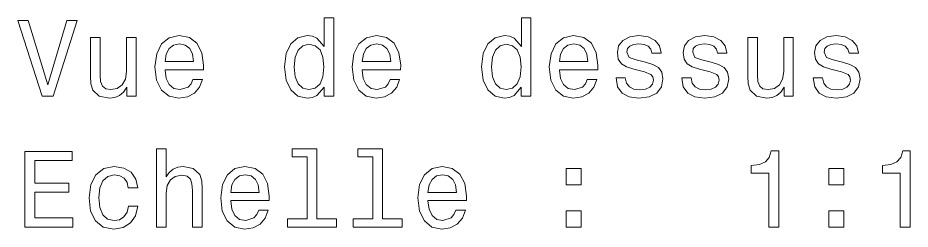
# Model space of a CAD drawing. Extents: x 303 to 976, y 15 to 673.
# Drawn here: x 598.13 to 639.35, y 14.72 to 24.49 of the extents above; entities that cross this region are included whole.
import ezdxf

# ---------------------------------------------------------------- set-up
doc = ezdxf.new("R2010")
doc.units = 0

msp = doc.modelspace()

# ---------------------------------------------------------------- linework, layer by layer
at = {"color": 7, "lineweight": 13}
for points in [[(600.392, 24.371), (599.514, 21.391), (598.612, 24.371), (598.132, 24.371), (599.262, 20.866), (599.766, 20.866), (600.871, 24.371)], [(612.279, 21.285), (612.279, 20.866), (612.722, 20.866), (612.722, 24.487), (612.284, 24.487), (612.284, 23.161), (611.946, 23.544), (611.739, 23.635), (611.502, 23.67), (611.073, 23.569), (610.74, 23.287), (610.524, 22.833), (610.448, 22.223), (610.524, 21.613), (610.74, 21.154), (611.073, 20.866), (611.502, 20.77), (611.739, 20.806), (611.951, 20.896)], [(621.387, 21.285), (621.387, 20.866), (621.831, 20.866), (621.831, 24.487), (621.392, 24.487), (621.392, 23.161), (621.054, 23.544), (620.847, 23.635), (620.61, 23.67), (620.181, 23.569), (619.849, 23.287), (619.632, 22.833), (619.556, 22.223), (619.632, 21.613), (619.849, 21.154), (620.181, 20.866), (620.61, 20.77), (620.847, 20.806), (621.059, 20.896)], [(603.594, 23.574), (603.15, 23.574), (603.15, 22.011), (603.1, 21.648), (602.954, 21.386), (602.727, 21.224), (602.429, 21.174), (602.192, 21.214), (602.041, 21.335), (601.955, 21.542), (601.935, 21.835), (601.935, 23.574), (601.491, 23.574), (601.491, 21.794), (601.506, 21.436), (601.602, 21.139), (601.895, 20.866), (602.364, 20.77), (602.616, 20.806), (602.833, 20.896), (603.019, 21.053), (603.171, 21.28), (603.171, 20.866), (603.594, 20.866)], [(604.931, 22.092), (606.706, 22.092), (606.711, 22.298), (606.63, 22.878), (606.408, 23.312), (606.055, 23.574), (605.586, 23.67), (605.127, 23.569), (604.774, 23.287), (604.547, 22.828), (604.467, 22.223), (604.542, 21.603), (604.769, 21.149), (605.117, 20.866), (605.571, 20.77), (605.965, 20.836), (606.287, 21.007), (606.524, 21.28), (606.66, 21.643), (606.222, 21.643), (606.131, 21.441), (606, 21.29), (605.627, 21.169), (605.339, 21.224), (605.122, 21.401), (604.981, 21.688), (604.931, 22.077)], [(614.039, 22.092), (615.814, 22.092), (615.819, 22.298), (615.738, 22.878), (615.516, 23.312), (615.163, 23.574), (614.694, 23.67), (614.235, 23.569), (613.882, 23.287), (613.655, 22.828), (613.575, 22.223), (613.65, 21.603), (613.877, 21.149), (614.225, 20.866), (614.679, 20.77), (615.073, 20.836), (615.395, 21.007), (615.632, 21.28), (615.769, 21.643), (615.33, 21.643), (615.239, 21.441), (615.108, 21.29), (614.735, 21.169), (614.447, 21.224), (614.23, 21.401), (614.089, 21.688), (614.039, 22.077)], [(623.147, 22.092), (624.922, 22.092), (624.927, 22.298), (624.846, 22.878), (624.624, 23.312), (624.271, 23.574), (623.802, 23.67), (623.344, 23.569), (622.99, 23.287), (622.763, 22.828), (622.683, 22.223), (622.758, 21.603), (622.985, 21.149), (623.333, 20.866), (623.787, 20.77), (624.181, 20.836), (624.503, 21.007), (624.74, 21.28), (624.877, 21.643), (624.438, 21.643), (624.347, 21.441), (624.216, 21.29), (623.843, 21.169), (623.555, 21.224), (623.338, 21.401), (623.197, 21.688), (623.147, 22.077)], [(627.121, 22.445), (626.692, 22.546), (626.374, 22.662), (626.269, 22.899), (626.299, 23.065), (626.405, 23.186), (626.576, 23.262), (626.823, 23.292), (627.06, 23.262), (627.247, 23.171), (627.368, 23.035), (627.418, 22.853), (627.852, 22.853), (627.852, 22.863), (627.776, 23.191), (627.57, 23.448), (627.247, 23.61), (626.823, 23.67), (626.395, 23.61), (626.082, 23.443), (625.885, 23.196), (625.825, 22.884), (625.87, 22.581), (626.011, 22.369), (626.243, 22.218), (626.581, 22.112), (627.075, 21.991), (627.378, 21.865), (627.459, 21.764), (627.489, 21.613), (627.444, 21.426), (627.323, 21.285), (627.126, 21.194), (626.864, 21.164), (626.586, 21.194), (626.385, 21.3), (626.248, 21.471), (626.193, 21.708), (625.764, 21.708), (625.835, 21.305), (626.042, 21.012), (626.369, 20.836), (626.823, 20.77), (627.297, 20.836), (627.645, 21.012), (627.857, 21.295), (627.933, 21.663), (627.877, 21.981), (627.721, 22.198), (627.464, 22.339)], [(630.157, 22.445), (629.728, 22.546), (629.41, 22.662), (629.305, 22.899), (629.335, 23.065), (629.441, 23.186), (629.612, 23.262), (629.859, 23.292), (630.096, 23.262), (630.283, 23.171), (630.404, 23.035), (630.454, 22.853), (630.888, 22.853), (630.888, 22.863), (630.812, 23.191), (630.606, 23.448), (630.283, 23.61), (629.859, 23.67), (629.431, 23.61), (629.118, 23.443), (628.921, 23.196), (628.861, 22.884), (628.906, 22.581), (629.047, 22.369), (629.279, 22.218), (629.617, 22.112), (630.112, 21.991), (630.414, 21.865), (630.495, 21.764), (630.525, 21.613), (630.48, 21.426), (630.359, 21.285), (630.162, 21.194), (629.9, 21.164), (629.622, 21.194), (629.421, 21.3), (629.284, 21.471), (629.229, 21.708), (628.8, 21.708), (628.871, 21.305), (629.078, 21.012), (629.405, 20.836), (629.859, 20.77), (630.333, 20.836), (630.681, 21.012), (630.893, 21.295), (630.969, 21.663), (630.913, 21.981), (630.757, 22.198), (630.5, 22.339)], [(633.954, 23.574), (633.511, 23.574), (633.511, 22.011), (633.46, 21.648), (633.314, 21.386), (633.087, 21.224), (632.789, 21.174), (632.552, 21.214), (632.401, 21.335), (632.315, 21.542), (632.295, 21.835), (632.295, 23.574), (631.851, 23.574), (631.851, 21.794), (631.867, 21.436), (631.962, 21.139), (632.255, 20.866), (632.724, 20.77), (632.976, 20.806), (633.193, 20.896), (633.38, 21.053), (633.531, 21.28), (633.531, 20.866), (633.954, 20.866)], [(636.229, 22.445), (635.8, 22.546), (635.483, 22.662), (635.377, 22.899), (635.407, 23.065), (635.513, 23.186), (635.684, 23.262), (635.931, 23.292), (636.168, 23.262), (636.355, 23.171), (636.476, 23.035), (636.526, 22.853), (636.96, 22.853), (636.96, 22.863), (636.885, 23.191), (636.678, 23.448), (636.355, 23.61), (635.931, 23.67), (635.503, 23.61), (635.19, 23.443), (634.993, 23.196), (634.933, 22.884), (634.978, 22.581), (635.119, 22.369), (635.351, 22.218), (635.689, 22.112), (636.184, 21.991), (636.486, 21.865), (636.567, 21.764), (636.597, 21.613), (636.552, 21.426), (636.431, 21.285), (636.234, 21.194), (635.972, 21.164), (635.694, 21.194), (635.493, 21.3), (635.356, 21.471), (635.301, 21.708), (634.872, 21.708), (634.943, 21.305), (635.15, 21.012), (635.477, 20.836), (635.931, 20.77), (636.405, 20.836), (636.753, 21.012), (636.965, 21.295), (637.041, 21.663), (636.985, 21.981), (636.829, 22.198), (636.572, 22.339)], [(604.931, 22.465), (604.986, 22.813), (605.122, 23.07), (605.329, 23.226), (605.601, 23.282), (605.869, 23.226), (606.075, 23.07), (606.202, 22.813), (606.247, 22.465)], [(611.578, 23.272), (611.87, 23.201), (612.092, 23.005), (612.223, 22.677), (612.274, 22.223), (612.223, 21.764), (612.092, 21.436), (611.87, 21.234), (611.578, 21.169), (611.3, 21.234), (611.088, 21.436), (610.947, 21.769), (610.902, 22.223), (610.947, 22.672), (611.088, 22.999), (611.3, 23.201)], [(614.039, 22.465), (614.094, 22.813), (614.23, 23.07), (614.437, 23.226), (614.709, 23.282), (614.977, 23.226), (615.184, 23.07), (615.31, 22.813), (615.355, 22.465)], [(620.686, 23.272), (620.978, 23.201), (621.2, 23.005), (621.331, 22.677), (621.382, 22.223), (621.331, 21.764), (621.2, 21.436), (620.978, 21.234), (620.686, 21.169), (620.408, 21.234), (620.197, 21.436), (620.055, 21.769), (620.01, 22.223), (620.055, 22.672), (620.197, 22.999), (620.408, 23.201)], [(623.147, 22.465), (623.202, 22.813), (623.338, 23.07), (623.545, 23.226), (623.818, 23.282), (624.085, 23.226), (624.292, 23.07), (624.418, 22.813), (624.463, 22.465)], [(598.455, 14.819), (600.674, 14.819), (600.674, 15.243), (598.919, 15.243), (598.919, 16.428), (600.483, 16.428), (600.483, 16.847), (598.919, 16.847), (598.919, 17.896), (600.634, 17.896), (600.634, 18.319), (598.455, 18.319)], [(604.542, 14.819), (604.986, 14.819), (604.986, 16.383), (605.031, 16.741), (605.178, 17.003), (605.405, 17.164), (605.707, 17.225), (605.949, 17.175), (606.101, 17.038), (606.176, 16.811), (606.202, 16.509), (606.202, 14.819), (606.645, 14.819), (606.645, 16.6), (606.625, 16.958), (606.534, 17.255), (606.237, 17.528), (605.773, 17.623), (605.521, 17.588), (605.304, 17.492), (605.122, 17.341), (604.986, 17.134), (604.986, 18.44), (604.542, 18.44)], [(611.497, 18.067), (611.497, 15.193), (610.584, 15.193), (610.584, 14.819), (612.849, 14.819), (612.849, 15.193), (611.941, 15.193), (611.941, 18.44), (610.801, 18.44), (610.801, 18.067)], [(614.533, 18.067), (614.533, 15.193), (613.62, 15.193), (613.62, 14.819), (615.885, 14.819), (615.885, 15.193), (614.977, 15.193), (614.977, 18.44), (613.837, 18.44), (613.837, 18.067)], [(632.82, 14.819), (633.279, 14.819), (633.279, 18.345), (632.936, 18.345), (632.845, 18.037), (632.663, 17.83), (632.386, 17.709), (632.003, 17.669), (632.003, 17.311), (632.82, 17.311)], [(638.892, 14.819), (639.351, 14.819), (639.351, 18.345), (639.008, 18.345), (638.917, 18.037), (638.735, 17.83), (638.458, 17.709), (638.075, 17.669), (638.075, 17.311), (638.892, 17.311)], [(603.231, 16.63), (603.67, 16.63), (603.579, 17.033), (603.362, 17.351), (603.024, 17.548), (602.586, 17.623), (602.101, 17.523), (601.733, 17.24), (601.501, 16.781), (601.421, 16.166), (601.496, 15.556), (601.723, 15.102), (602.081, 14.819), (602.57, 14.724), (603.004, 14.799), (603.342, 15.011), (603.574, 15.344), (603.675, 15.788), (603.251, 15.788), (603.176, 15.505), (603.034, 15.293), (602.833, 15.162), (602.586, 15.122), (602.278, 15.188), (602.056, 15.389), (601.92, 15.717), (601.874, 16.181), (601.92, 16.635), (602.061, 16.963), (602.288, 17.164), (602.586, 17.235), (602.848, 17.19), (603.044, 17.074), (603.176, 16.882)], [(607.967, 16.045), (609.742, 16.045), (609.747, 16.252), (609.666, 16.832), (609.444, 17.265), (609.091, 17.528), (608.622, 17.623), (608.163, 17.523), (607.81, 17.24), (607.583, 16.781), (607.503, 16.176), (607.578, 15.556), (607.805, 15.102), (608.153, 14.819), (608.607, 14.724), (609.001, 14.789), (609.323, 14.961), (609.56, 15.233), (609.697, 15.596), (609.258, 15.596), (609.167, 15.394), (609.036, 15.243), (608.663, 15.122), (608.375, 15.177), (608.158, 15.354), (608.017, 15.641), (607.967, 16.03)], [(617.075, 16.045), (618.85, 16.045), (618.855, 16.252), (618.774, 16.832), (618.552, 17.265), (618.199, 17.528), (617.73, 17.623), (617.271, 17.523), (616.918, 17.24), (616.691, 16.781), (616.611, 16.176), (616.686, 15.556), (616.913, 15.102), (617.261, 14.819), (617.715, 14.724), (618.109, 14.789), (618.431, 14.961), (618.668, 15.233), (618.805, 15.596), (618.366, 15.596), (618.275, 15.394), (618.144, 15.243), (617.771, 15.122), (617.483, 15.177), (617.266, 15.354), (617.125, 15.641), (617.075, 16.03)], [(623.454, 16.776), (624.15, 16.776), (624.15, 17.528), (623.454, 17.528)], [(635.599, 16.776), (636.294, 16.776), (636.294, 17.528), (635.599, 17.528)], [(607.967, 16.418), (608.022, 16.766), (608.158, 17.023), (608.365, 17.18), (608.637, 17.235), (608.905, 17.18), (609.112, 17.023), (609.238, 16.766), (609.283, 16.418)], [(617.075, 16.418), (617.13, 16.766), (617.266, 17.023), (617.473, 17.18), (617.745, 17.235), (618.013, 17.18), (618.22, 17.023), (618.346, 16.766), (618.391, 16.418)], [(623.454, 14.819), (624.15, 14.819), (624.15, 15.571), (623.454, 15.571)], [(635.599, 14.819), (636.294, 14.819), (636.294, 15.571), (635.599, 15.571)]]:
    msp.add_lwpolyline(points, close=True, dxfattribs=at)

doc.saveas('drawing.dxf')
